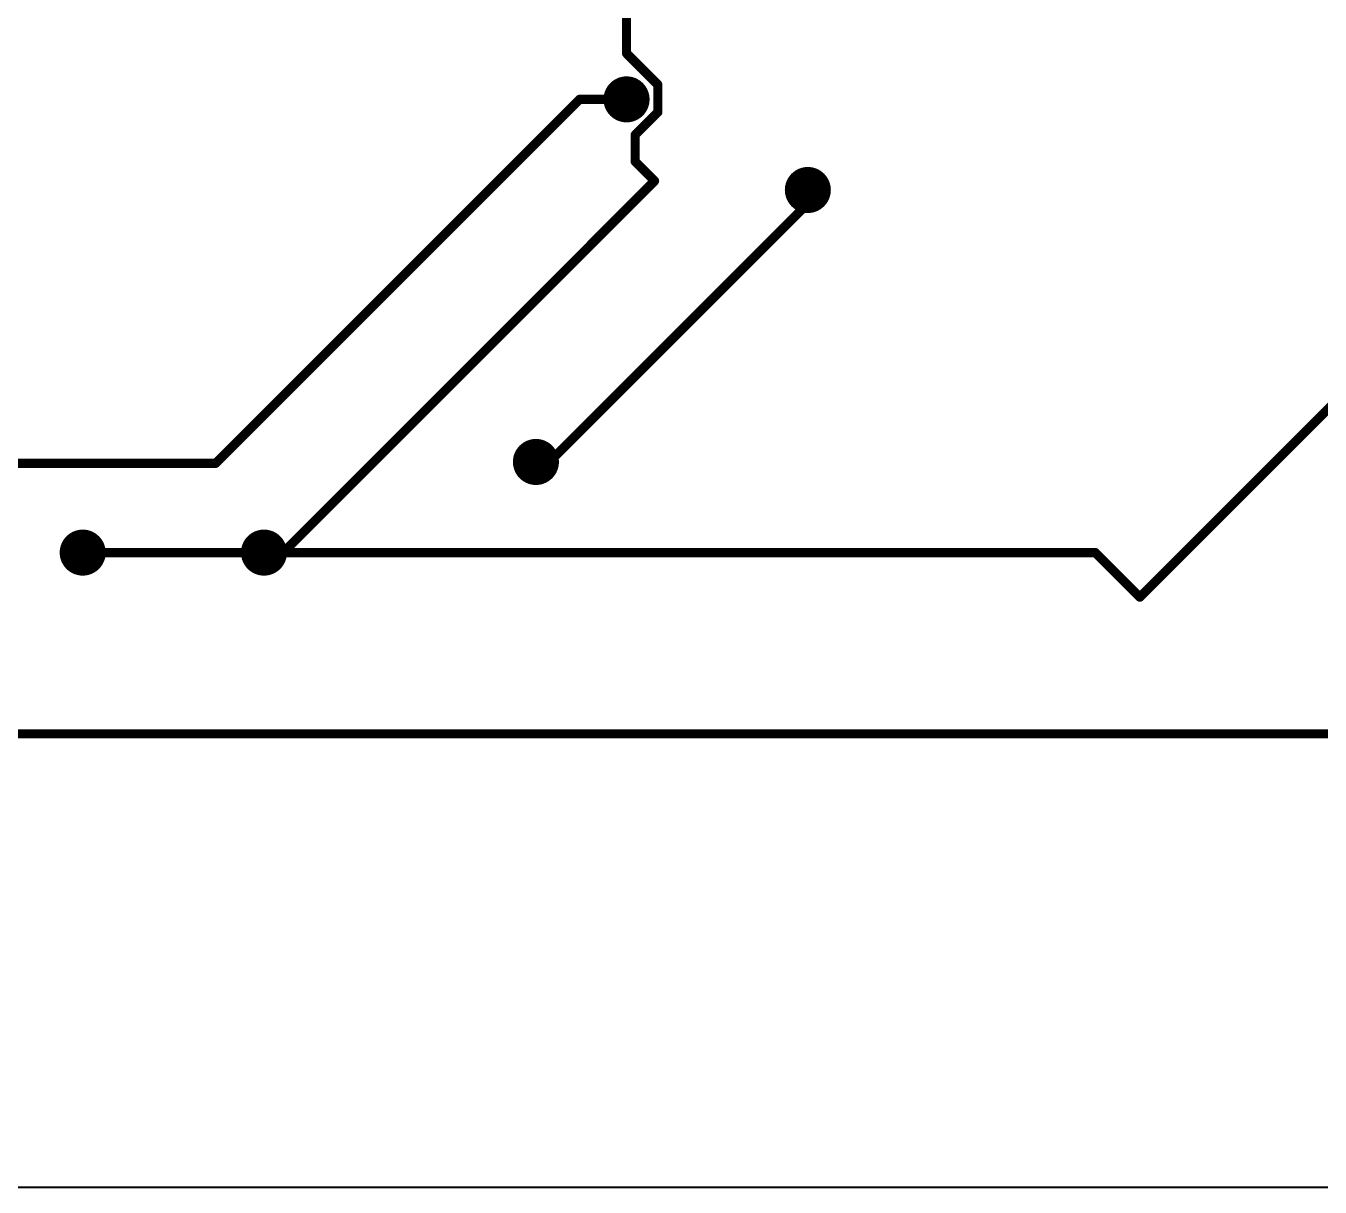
# Model space of a CAD drawing. Header units: millimetres. Extents: x -1529 to 2898, y -1337 to 2183.
# Drawn here: x 2833.52 to 2869.22, y -1191.76 to -1159.74 of the extents above; entities that cross this region are included whole.
import ezdxf

# ---------------------------------------------------------------- set-up
doc = ezdxf.new("R2010")
doc.units = ezdxf.units.MM
doc.layers.get('0').update_dxf_attribs({"lineweight": 40})
for name, color, linetype in [('BottomLayer', 5, 'Continuous'), ('DrillDrawing', 1, 'Continuous'), ('ViaHoleLayer', 16, 'Continuous')]:
    doc.layers.add(name, color=color, linetype=linetype)

msp = doc.modelspace()

# ---------------------------------------------------------------- linework, layer by layer
msp.add_line((2800.087217146007, -1191.764845085696), (2897.587217726007, -1191.764845085696))
at = {"layer": 'BottomLayer', "const_width": 0.254}
for points in [[(2850.087216206007, -1160.496794845696), (2850.087216206007, -1146.764846185696)], [(2890.474816406007, -1149.264846265696), (2864.246016946007, -1175.493645725696)], [(2850.949216006007, -1161.358794645696), (2850.087216206007, -1160.496794845696)], [(2850.949216006007, -1162.121897005696), (2850.949216006007, -1161.358794645696)], [(2848.790216006007, -1161.764846665696), (2838.750208146007, -1171.804854525696)], [(2850.087216206007, -1161.764846665696), (2848.790216006007, -1161.764846665696)], [(2850.949216006007, -1162.121897005696), (2850.325216746007, -1162.745896265696)], [(2850.325216746007, -1163.479471125696), (2850.325216746007, -1162.745896265696)], [(2850.860216946007, -1164.014471325696), (2850.325216746007, -1163.479471125696)], [(2850.860216946007, -1164.014471325696), (2840.609843746007, -1174.264844525696)], [(2855.087216366006, -1164.637246305696), (2855.087216366006, -1164.264846745696)], [(2855.087216366006, -1164.637246305696), (2847.959615686007, -1171.764846985696)], [(2838.750208146007, -1171.804854525696), (2828.937222946007, -1171.804854525696)], [(2847.959615686007, -1171.764846985696), (2847.587216126007, -1171.764846985696)], [(2840.087215886007, -1174.264844525696), (2835.087215726007, -1174.264844525696)], [(2840.609843746007, -1174.264844525696), (2840.087215886007, -1174.264844525696)], [(2863.017215746007, -1174.264844525696), (2840.609843746007, -1174.264844525696)], [(2864.246016946007, -1175.493645725696), (2863.017215746007, -1174.264844525696)], [(2877.587217086007, -1179.264844685696), (2831.669815906007, -1179.264844685696)]]:
    msp.add_lwpolyline(points, dxfattribs=at)
at = {"layer": 'BottomLayer'}
for points, const_width in [([(2850.150716206007, -1160.496794845696, -1), (2850.023716206007, -1160.496794845696, -1)], 0.127), ([(2850.150716206007, -1160.496794845696, -1), (2850.023716206007, -1160.496794845696, -1)], 0.127), ([(2850.404716206006, -1161.764846665696, -1), (2849.769716206007, -1161.764846665696, -1)], 0.635), ([(2851.012716006007, -1161.358794645696, -1), (2850.885716006007, -1161.358794645696, -1)], 0.127), ([(2851.012716006007, -1161.358794645696, -1), (2850.885716006007, -1161.358794645696, -1)], 0.127), ([(2848.853716006007, -1161.764846665696, -1), (2848.726716006007, -1161.764846665696, -1)], 0.127), ([(2848.853716006007, -1161.764846665696, -1), (2848.726716006007, -1161.764846665696, -1)], 0.127), ([(2850.150716206007, -1161.764846665696, -1), (2850.023716206007, -1161.764846665696, -1)], 0.127), ([(2851.012716006007, -1162.121897005696, -1), (2850.885716006007, -1162.121897005696, -1)], 0.127), ([(2851.012716006007, -1162.121897005696, -1), (2850.885716006007, -1162.121897005696, -1)], 0.127), ([(2850.388716746007, -1162.745896265696, -1), (2850.261716746007, -1162.745896265696, -1)], 0.127), ([(2850.388716746007, -1162.745896265696, -1), (2850.261716746007, -1162.745896265696, -1)], 0.127), ([(2850.388716746007, -1163.479471125696, -1), (2850.261716746007, -1163.479471125696, -1)], 0.127), ([(2850.388716746007, -1163.479471125696, -1), (2850.261716746007, -1163.479471125696, -1)], 0.127), ([(2855.404716366007, -1164.264846745696, -1), (2854.769716366007, -1164.264846745696, -1)], 0.635), ([(2850.923716946007, -1164.014471325696, -1), (2850.796716946007, -1164.014471325696, -1)], 0.127), ([(2850.923716946007, -1164.014471325696, -1), (2850.796716946007, -1164.014471325696, -1)], 0.127), ([(2855.150716366007, -1164.264846745696, -1), (2855.023716366007, -1164.264846745696, -1)], 0.127), ([(2855.150716366007, -1164.637246305696, -1), (2855.023716366007, -1164.637246305696, -1)], 0.127), ([(2855.150716366007, -1164.637246305696, -1), (2855.023716366007, -1164.637246305696, -1)], 0.127), ([(2847.904716126007, -1171.764846985696, -1), (2847.269716126007, -1171.764846985696, -1)], 0.635), ([(2838.813708146007, -1171.804854525696, -1), (2838.686708146007, -1171.804854525696, -1)], 0.127), ([(2838.813708146007, -1171.804854525696, -1), (2838.686708146007, -1171.804854525696, -1)], 0.127), ([(2847.650716126007, -1171.764846985696, -1), (2847.523716126007, -1171.764846985696, -1)], 0.127), ([(2848.023115686007, -1171.764846985696, -1), (2847.896115686007, -1171.764846985696, -1)], 0.127), ([(2848.023115686007, -1171.764846985696, -1), (2847.896115686007, -1171.764846985696, -1)], 0.127), ([(2835.404715726007, -1174.264844525696, -1), (2834.769715726007, -1174.264844525696, -1)], 0.635), ([(2840.404715886007, -1174.264844525696, -1), (2839.769715886007, -1174.264844525696, -1)], 0.635), ([(2835.150715726007, -1174.264844525696, -1), (2835.023715726007, -1174.264844525696, -1)], 0.127), ([(2840.150715886007, -1174.264844525696, -1), (2840.023715886007, -1174.264844525696, -1)], 0.127), ([(2840.150715886007, -1174.264844525696, -1), (2840.023715886007, -1174.264844525696, -1)], 0.127), ([(2840.673343746007, -1174.264844525696, -1), (2840.546343746007, -1174.264844525696, -1)], 0.127), ([(2840.673343746007, -1174.264844525696, -1), (2840.546343746007, -1174.264844525696, -1)], 0.127), ([(2840.673343746007, -1174.264844525696, -1), (2840.546343746007, -1174.264844525696, -1)], 0.127), ([(2863.080715746007, -1174.264844525696, -1), (2862.953715746007, -1174.264844525696, -1)], 0.127), ([(2863.080715746007, -1174.264844525696, -1), (2862.953715746007, -1174.264844525696, -1)], 0.127), ([(2864.309516946007, -1175.493645725696, -1), (2864.182516946007, -1175.493645725696, -1)], 0.127), ([(2864.309516946007, -1175.493645725696, -1), (2864.182516946007, -1175.493645725696, -1)], 0.127)]:
    msp.add_lwpolyline(points, format="xyb", close=True, dxfattribs=dict(at, const_width=const_width))
at = {"layer": 'DrillDrawing', "const_width": 0.0508}
for points in [[(2850.087216206007, -1161.510846665696), (2849.960216206007, -1161.637846665696)], [(2850.214216206007, -1161.637846665696), (2850.087216206007, -1161.510846665696)], [(2849.960216206007, -1161.637846665696), (2849.833216206007, -1161.637846665696)], [(2849.960216206007, -1161.764846665696), (2849.833216206007, -1161.637846665696)], [(2849.960216206007, -1161.764846665696), (2849.833216206007, -1161.891846665696)], [(2849.960216206007, -1161.891846665696), (2849.833216206007, -1161.891846665696)], [(2850.087216206007, -1162.018846665696), (2849.960216206007, -1161.891846665696)], [(2850.214216206007, -1161.891846665696), (2850.087216206007, -1162.018846665696)], [(2850.341216206007, -1161.637846665696), (2850.214216206007, -1161.764846665696)], [(2850.341216206007, -1161.637846665696), (2850.214216206007, -1161.637846665696)], [(2850.341216206007, -1161.891846665696), (2850.214216206007, -1161.764846665696)], [(2850.341216206007, -1161.891846665696), (2850.214216206007, -1161.891846665696)], [(2855.087216366006, -1164.010846745696), (2854.960216366007, -1164.137846745696)], [(2855.214216366007, -1164.137846745696), (2855.087216366006, -1164.010846745696)], [(2854.960216366007, -1164.137846745696), (2854.833216366007, -1164.137846745696)], [(2854.960216366007, -1164.264846745696), (2854.833216366007, -1164.137846745696)], [(2854.960216366007, -1164.264846745696), (2854.833216366007, -1164.391846745696)], [(2854.960216366007, -1164.391846745696), (2854.833216366007, -1164.391846745696)], [(2855.087216366006, -1164.518846745696), (2854.960216366007, -1164.391846745696)], [(2855.214216366007, -1164.391846745696), (2855.087216366006, -1164.518846745696)], [(2855.341216366007, -1164.137846745696), (2855.214216366007, -1164.264846745696)], [(2855.341216366007, -1164.137846745696), (2855.214216366007, -1164.137846745696)], [(2855.341216366007, -1164.391846745696), (2855.214216366007, -1164.264846745696)], [(2855.341216366007, -1164.391846745696), (2855.214216366007, -1164.391846745696)], [(2847.587216126007, -1171.510846985696), (2847.460216126007, -1171.637846985696)], [(2847.714216126007, -1171.637846985696), (2847.587216126007, -1171.510846985696)], [(2847.460216126007, -1171.637846985696), (2847.333216126007, -1171.637846985696)], [(2847.460216126007, -1171.764846985696), (2847.333216126007, -1171.637846985696)], [(2847.460216126007, -1171.764846985696), (2847.333216126007, -1171.891846985696)], [(2847.460216126007, -1171.891846985696), (2847.333216126007, -1171.891846985696)], [(2847.587216126007, -1172.018846985696), (2847.460216126007, -1171.891846985696)], [(2847.714216126007, -1171.891846985696), (2847.587216126007, -1172.018846985696)], [(2847.841216126007, -1171.637846985696), (2847.714216126007, -1171.764846985696)], [(2847.841216126007, -1171.637846985696), (2847.714216126007, -1171.637846985696)], [(2847.841216126007, -1171.891846985696), (2847.714216126007, -1171.764846985696)], [(2847.841216126007, -1171.891846985696), (2847.714216126007, -1171.891846985696)], [(2835.087215726007, -1174.010844525696), (2834.960215726006, -1174.137844525696)], [(2835.214215726007, -1174.137844525696), (2835.087215726007, -1174.010844525696)], [(2840.087215886007, -1174.010844525696), (2839.960215886007, -1174.137844525696)], [(2840.214215886007, -1174.137844525696), (2840.087215886007, -1174.010844525696)], [(2834.960215726006, -1174.137844525696), (2834.833215726007, -1174.137844525696)], [(2834.960215726006, -1174.264844525696), (2834.833215726007, -1174.137844525696)], [(2834.960215726006, -1174.264844525696), (2834.833215726007, -1174.391844525696)], [(2834.960215726006, -1174.391844525696), (2834.833215726007, -1174.391844525696)], [(2835.087215726007, -1174.518844525696), (2834.960215726006, -1174.391844525696)], [(2835.214215726007, -1174.391844525696), (2835.087215726007, -1174.518844525696)], [(2835.341215726007, -1174.137844525696), (2835.214215726007, -1174.264844525696)], [(2835.341215726007, -1174.137844525696), (2835.214215726007, -1174.137844525696)], [(2835.341215726007, -1174.391844525696), (2835.214215726007, -1174.264844525696)], [(2835.341215726007, -1174.391844525696), (2835.214215726007, -1174.391844525696)], [(2839.960215886007, -1174.137844525696), (2839.833215886007, -1174.137844525696)], [(2839.960215886007, -1174.264844525696), (2839.833215886007, -1174.137844525696)], [(2839.960215886007, -1174.264844525696), (2839.833215886007, -1174.391844525696)], [(2839.960215886007, -1174.391844525696), (2839.833215886007, -1174.391844525696)], [(2840.087215886007, -1174.518844525696), (2839.960215886007, -1174.391844525696)], [(2840.214215886007, -1174.391844525696), (2840.087215886007, -1174.518844525696)], [(2840.341215886007, -1174.137844525696), (2840.214215886007, -1174.264844525696)], [(2840.341215886007, -1174.137844525696), (2840.214215886007, -1174.137844525696)], [(2840.341215886007, -1174.391844525696), (2840.214215886007, -1174.264844525696)], [(2840.341215886007, -1174.391844525696), (2840.214215886007, -1174.391844525696)]]:
    msp.add_lwpolyline(points, dxfattribs=at)
at = {"layer": 'DrillDrawing', "const_width": 0.0254}
for points in [[(2850.099916206007, -1161.510846665696, -1), (2850.074516206007, -1161.510846665696, -1)], [(2850.099916206007, -1161.510846665696, -1), (2850.074516206007, -1161.510846665696, -1)], [(2849.845916206007, -1161.637846665696, -1), (2849.820516206007, -1161.637846665696, -1)], [(2849.845916206007, -1161.637846665696, -1), (2849.820516206007, -1161.637846665696, -1)], [(2849.845916206007, -1161.891846665696, -1), (2849.820516206007, -1161.891846665696, -1)], [(2849.845916206007, -1161.891846665696, -1), (2849.820516206007, -1161.891846665696, -1)], [(2849.972916206007, -1161.637846665696, -1), (2849.947516206007, -1161.637846665696, -1)], [(2849.972916206007, -1161.637846665696, -1), (2849.947516206007, -1161.637846665696, -1)], [(2849.972916206007, -1161.764846665696, -1), (2849.947516206007, -1161.764846665696, -1)], [(2849.972916206007, -1161.764846665696, -1), (2849.947516206007, -1161.764846665696, -1)], [(2849.972916206007, -1161.891846665696, -1), (2849.947516206007, -1161.891846665696, -1)], [(2849.972916206007, -1161.891846665696, -1), (2849.947516206007, -1161.891846665696, -1)], [(2850.226916206007, -1161.637846665696, -1), (2850.201516206007, -1161.637846665696, -1)], [(2850.226916206007, -1161.637846665696, -1), (2850.201516206007, -1161.637846665696, -1)], [(2850.226916206007, -1161.764846665696, -1), (2850.201516206007, -1161.764846665696, -1)], [(2850.226916206007, -1161.764846665696, -1), (2850.201516206007, -1161.764846665696, -1)], [(2850.226916206007, -1161.891846665696, -1), (2850.201516206007, -1161.891846665696, -1)], [(2850.226916206007, -1161.891846665696, -1), (2850.201516206007, -1161.891846665696, -1)], [(2850.353916206006, -1161.637846665696, -1), (2850.328516206007, -1161.637846665696, -1)], [(2850.353916206006, -1161.637846665696, -1), (2850.328516206007, -1161.637846665696, -1)], [(2850.353916206006, -1161.891846665696, -1), (2850.328516206007, -1161.891846665696, -1)], [(2850.353916206006, -1161.891846665696, -1), (2850.328516206007, -1161.891846665696, -1)], [(2850.099916206007, -1162.018846665696, -1), (2850.074516206007, -1162.018846665696, -1)], [(2850.099916206007, -1162.018846665696, -1), (2850.074516206007, -1162.018846665696, -1)], [(2855.099916366007, -1164.010846745696, -1), (2855.074516366007, -1164.010846745696, -1)], [(2855.099916366007, -1164.010846745696, -1), (2855.074516366007, -1164.010846745696, -1)], [(2854.845916366007, -1164.137846745696, -1), (2854.820516366007, -1164.137846745696, -1)], [(2854.845916366007, -1164.137846745696, -1), (2854.820516366007, -1164.137846745696, -1)], [(2854.845916366007, -1164.391846745696, -1), (2854.820516366007, -1164.391846745696, -1)], [(2854.845916366007, -1164.391846745696, -1), (2854.820516366007, -1164.391846745696, -1)], [(2854.972916366007, -1164.137846745696, -1), (2854.947516366007, -1164.137846745696, -1)], [(2854.972916366007, -1164.137846745696, -1), (2854.947516366007, -1164.137846745696, -1)], [(2854.972916366007, -1164.264846745696, -1), (2854.947516366007, -1164.264846745696, -1)], [(2854.972916366007, -1164.264846745696, -1), (2854.947516366007, -1164.264846745696, -1)], [(2854.972916366007, -1164.391846745696, -1), (2854.947516366007, -1164.391846745696, -1)], [(2854.972916366007, -1164.391846745696, -1), (2854.947516366007, -1164.391846745696, -1)], [(2855.226916366007, -1164.137846745696, -1), (2855.201516366007, -1164.137846745696, -1)], [(2855.226916366007, -1164.137846745696, -1), (2855.201516366007, -1164.137846745696, -1)], [(2855.226916366007, -1164.264846745696, -1), (2855.201516366007, -1164.264846745696, -1)], [(2855.226916366007, -1164.264846745696, -1), (2855.201516366007, -1164.264846745696, -1)], [(2855.226916366007, -1164.391846745696, -1), (2855.201516366007, -1164.391846745696, -1)], [(2855.226916366007, -1164.391846745696, -1), (2855.201516366007, -1164.391846745696, -1)], [(2855.353916366007, -1164.137846745696, -1), (2855.328516366007, -1164.137846745696, -1)], [(2855.353916366007, -1164.137846745696, -1), (2855.328516366007, -1164.137846745696, -1)], [(2855.353916366007, -1164.391846745696, -1), (2855.328516366007, -1164.391846745696, -1)], [(2855.353916366007, -1164.391846745696, -1), (2855.328516366007, -1164.391846745696, -1)], [(2855.099916366007, -1164.518846745696, -1), (2855.074516366007, -1164.518846745696, -1)], [(2855.099916366007, -1164.518846745696, -1), (2855.074516366007, -1164.518846745696, -1)], [(2847.599916126007, -1171.510846985696, -1), (2847.574516126007, -1171.510846985696, -1)], [(2847.599916126007, -1171.510846985696, -1), (2847.574516126007, -1171.510846985696, -1)], [(2847.345916126007, -1171.637846985696, -1), (2847.320516126007, -1171.637846985696, -1)], [(2847.345916126007, -1171.637846985696, -1), (2847.320516126007, -1171.637846985696, -1)], [(2847.345916126007, -1171.891846985696, -1), (2847.320516126007, -1171.891846985696, -1)], [(2847.345916126007, -1171.891846985696, -1), (2847.320516126007, -1171.891846985696, -1)], [(2847.472916126007, -1171.637846985696, -1), (2847.447516126007, -1171.637846985696, -1)], [(2847.472916126007, -1171.637846985696, -1), (2847.447516126007, -1171.637846985696, -1)], [(2847.472916126007, -1171.764846985696, -1), (2847.447516126007, -1171.764846985696, -1)], [(2847.472916126007, -1171.764846985696, -1), (2847.447516126007, -1171.764846985696, -1)], [(2847.472916126007, -1171.891846985696, -1), (2847.447516126007, -1171.891846985696, -1)], [(2847.472916126007, -1171.891846985696, -1), (2847.447516126007, -1171.891846985696, -1)], [(2847.726916126007, -1171.637846985696, -1), (2847.701516126006, -1171.637846985696, -1)], [(2847.726916126007, -1171.637846985696, -1), (2847.701516126006, -1171.637846985696, -1)], [(2847.726916126007, -1171.764846985696, -1), (2847.701516126006, -1171.764846985696, -1)], [(2847.726916126007, -1171.764846985696, -1), (2847.701516126006, -1171.764846985696, -1)], [(2847.726916126007, -1171.891846985696, -1), (2847.701516126006, -1171.891846985696, -1)], [(2847.726916126007, -1171.891846985696, -1), (2847.701516126006, -1171.891846985696, -1)], [(2847.853916126007, -1171.637846985696, -1), (2847.828516126007, -1171.637846985696, -1)], [(2847.853916126007, -1171.637846985696, -1), (2847.828516126007, -1171.637846985696, -1)], [(2847.853916126007, -1171.891846985696, -1), (2847.828516126007, -1171.891846985696, -1)], [(2847.853916126007, -1171.891846985696, -1), (2847.828516126007, -1171.891846985696, -1)], [(2847.599916126007, -1172.018846985696, -1), (2847.574516126007, -1172.018846985696, -1)], [(2847.599916126007, -1172.018846985696, -1), (2847.574516126007, -1172.018846985696, -1)], [(2835.099915726007, -1174.010844525696, -1), (2835.074515726007, -1174.010844525696, -1)], [(2835.099915726007, -1174.010844525696, -1), (2835.074515726007, -1174.010844525696, -1)], [(2840.099915886007, -1174.010844525696, -1), (2840.074515886007, -1174.010844525696, -1)], [(2840.099915886007, -1174.010844525696, -1), (2840.074515886007, -1174.010844525696, -1)], [(2834.845915726007, -1174.137844525696, -1), (2834.820515726007, -1174.137844525696, -1)], [(2834.845915726007, -1174.137844525696, -1), (2834.820515726007, -1174.137844525696, -1)], [(2834.845915726007, -1174.391844525696, -1), (2834.820515726007, -1174.391844525696, -1)], [(2834.845915726007, -1174.391844525696, -1), (2834.820515726007, -1174.391844525696, -1)], [(2834.972915726007, -1174.137844525696, -1), (2834.947515726007, -1174.137844525696, -1)], [(2834.972915726007, -1174.137844525696, -1), (2834.947515726007, -1174.137844525696, -1)], [(2834.972915726007, -1174.264844525696, -1), (2834.947515726007, -1174.264844525696, -1)], [(2834.972915726007, -1174.264844525696, -1), (2834.947515726007, -1174.264844525696, -1)], [(2834.972915726007, -1174.391844525696, -1), (2834.947515726007, -1174.391844525696, -1)], [(2834.972915726007, -1174.391844525696, -1), (2834.947515726007, -1174.391844525696, -1)], [(2835.226915726007, -1174.137844525696, -1), (2835.201515726007, -1174.137844525696, -1)], [(2835.226915726007, -1174.137844525696, -1), (2835.201515726007, -1174.137844525696, -1)], [(2835.226915726007, -1174.264844525696, -1), (2835.201515726007, -1174.264844525696, -1)], [(2835.226915726007, -1174.264844525696, -1), (2835.201515726007, -1174.264844525696, -1)], [(2835.226915726007, -1174.391844525696, -1), (2835.201515726007, -1174.391844525696, -1)], [(2835.226915726007, -1174.391844525696, -1), (2835.201515726007, -1174.391844525696, -1)], [(2835.353915726007, -1174.137844525696, -1), (2835.328515726007, -1174.137844525696, -1)], [(2835.353915726007, -1174.137844525696, -1), (2835.328515726007, -1174.137844525696, -1)], [(2835.353915726007, -1174.391844525696, -1), (2835.328515726007, -1174.391844525696, -1)], [(2835.353915726007, -1174.391844525696, -1), (2835.328515726007, -1174.391844525696, -1)], [(2839.845915886007, -1174.137844525696, -1), (2839.820515886007, -1174.137844525696, -1)], [(2839.845915886007, -1174.137844525696, -1), (2839.820515886007, -1174.137844525696, -1)], [(2839.845915886007, -1174.391844525696, -1), (2839.820515886007, -1174.391844525696, -1)], [(2839.845915886007, -1174.391844525696, -1), (2839.820515886007, -1174.391844525696, -1)], [(2839.972915886007, -1174.137844525696, -1), (2839.947515886007, -1174.137844525696, -1)], [(2839.972915886007, -1174.137844525696, -1), (2839.947515886007, -1174.137844525696, -1)], [(2839.972915886007, -1174.264844525696, -1), (2839.947515886007, -1174.264844525696, -1)], [(2839.972915886007, -1174.264844525696, -1), (2839.947515886007, -1174.264844525696, -1)], [(2839.972915886007, -1174.391844525696, -1), (2839.947515886007, -1174.391844525696, -1)], [(2839.972915886007, -1174.391844525696, -1), (2839.947515886007, -1174.391844525696, -1)], [(2840.226915886007, -1174.137844525696, -1), (2840.201515886007, -1174.137844525696, -1)], [(2840.226915886007, -1174.137844525696, -1), (2840.201515886007, -1174.137844525696, -1)], [(2840.226915886007, -1174.264844525696, -1), (2840.201515886007, -1174.264844525696, -1)], [(2840.226915886007, -1174.264844525696, -1), (2840.201515886007, -1174.264844525696, -1)], [(2840.226915886007, -1174.391844525696, -1), (2840.201515886007, -1174.391844525696, -1)], [(2840.226915886007, -1174.391844525696, -1), (2840.201515886007, -1174.391844525696, -1)], [(2840.353915886007, -1174.137844525696, -1), (2840.328515886007, -1174.137844525696, -1)], [(2840.353915886007, -1174.137844525696, -1), (2840.328515886007, -1174.137844525696, -1)], [(2840.353915886007, -1174.391844525696, -1), (2840.328515886007, -1174.391844525696, -1)], [(2840.353915886007, -1174.391844525696, -1), (2840.328515886007, -1174.391844525696, -1)], [(2835.099915726007, -1174.518844525696, -1), (2835.074515726007, -1174.518844525696, -1)], [(2835.099915726007, -1174.518844525696, -1), (2835.074515726007, -1174.518844525696, -1)], [(2840.099915886007, -1174.518844525696, -1), (2840.074515886007, -1174.518844525696, -1)], [(2840.099915886007, -1174.518844525696, -1), (2840.074515886007, -1174.518844525696, -1)]]:
    msp.add_lwpolyline(points, format="xyb", close=True, dxfattribs=at)
at = {"layer": 'ViaHoleLayer', "const_width": 0.3556}
for points in [[(2850.265016206007, -1161.764846665696, -1), (2849.909416206007, -1161.764846665696, -1)], [(2855.265016366007, -1164.264846745696, -1), (2854.909416366007, -1164.264846745696, -1)], [(2847.765016126007, -1171.764846985696, -1), (2847.409416126007, -1171.764846985696, -1)], [(2835.265015726007, -1174.264844525696, -1), (2834.909415726007, -1174.264844525696, -1)], [(2840.265015886006, -1174.264844525696, -1), (2839.909415886007, -1174.264844525696, -1)]]:
    msp.add_lwpolyline(points, format="xyb", close=True, dxfattribs=at)

doc.saveas('drawing.dxf')
